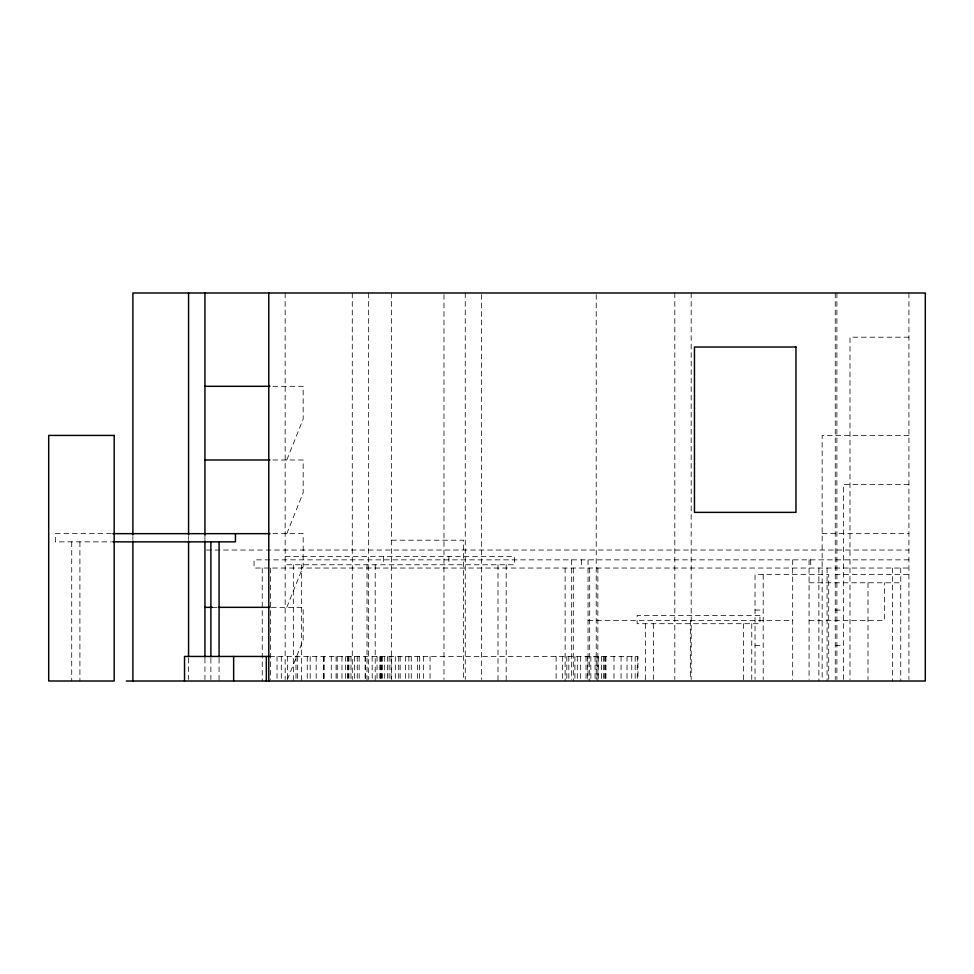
<?xml version="1.0" encoding="UTF-8"?>
<svg xmlns="http://www.w3.org/2000/svg" width="974" height="974" viewBox="0 0 974 974"><rect width="100%" height="100%" fill="white"/><g stroke="black" fill="none" stroke-linecap="round" stroke-linejoin="round"><path stroke-width="0.73" stroke-dasharray="4.87 3.65" d="M286.806 459.984L303.17 419.051L303.17 386.313L271.442 386.313M286.806 533.655L303.17 492.734L303.17 459.984L271.442 459.984M286.806 607.338L303.17 566.405L303.17 533.655L271.442 533.655M287.367 679.596L303.17 640.076L303.17 607.338L271.442 607.338M908.925 337.199L849.985 337.199L849.985 679.487M908.925 435.427L822.153 435.427L822.153 679.487M908.925 484.541L843.435 484.541L843.435 679.523M111.34 533.655L55.348 533.655L55.348 541.848L111.34 541.848M822.153 533.655L908.925 533.655M391.585 540.205L463.612 540.205L463.612 679.487M206.464 550.03L908.925 550.03M285.163 556.58L514.369 556.58L514.369 564.762L285.163 564.762M908.925 559.855L254.056 559.855L254.056 568.037L908.925 568.037M835.254 574.587L908.925 574.587M809.065 582.781L900.743 582.781M212.502 607.338L217.068 607.338M755.033 610.065L763.214 610.065M835.254 610.065L843.435 610.065M588.04 620.426L792.69 620.426M809.065 620.426L884.368 620.426L884.368 582.781M755.033 645.531L763.214 645.531M835.254 645.531L843.435 645.531M269.628 656.452L637.97 656.452L637.97 679.56M908.925 292.991L908.925 679.499M900.743 568.037L900.743 681.009M892.561 568.037L892.561 681.009M868.004 582.781L868.004 679.499M836.897 292.991L836.897 679.487M835.254 292.991L835.254 679.523M828.704 679.487L828.704 574.587L755.033 574.587L755.033 679.523M827.072 568.037L827.072 681.009M818.878 568.037L818.878 681.009M810.697 559.855L810.697 568.037M809.065 559.855L809.065 679.499M792.69 559.855L792.69 679.487M763.214 574.587L763.214 679.523M751.758 623.701L751.758 679.499M743.576 623.701L743.576 681.009M691.187 292.991L691.187 679.487M690.371 620.426L690.371 679.487M674.812 292.991L674.812 679.487M653.53 623.701L653.53 679.499M645.348 623.701L645.348 681.009M637.276 656.452L637.276 679.56M635.182 656.452L635.182 679.56M631.749 656.452L631.749 679.56M627.013 656.452L627.013 679.56M621.059 656.452L621.059 679.56M613.997 656.452L613.997 679.56M605.95 656.452L605.95 679.56M605.231 656.452L605.231 679.56M604.817 656.452L604.817 679.56M603.563 656.452L603.563 679.56M601.494 656.452L601.494 679.56M598.657 656.452L598.657 679.56M597.866 568.037L597.866 681.009M597.05 656.452L597.05 679.56M596.222 294.513L596.222 679.487M595.077 656.452L595.077 679.56M590.841 656.452L590.841 679.56M589.684 568.037L589.684 681.009M588.04 559.855L588.04 679.487M587.444 656.452L587.444 679.56M586.019 656.452L586.019 679.56M581.49 559.855L581.49 568.037M580.674 656.452L580.674 679.56M577.302 656.452L577.302 679.56M574.916 656.452L574.916 679.56M573.309 568.037L573.309 681.009M571.665 559.855L571.665 679.487M568.828 656.452L568.828 679.56M566.807 656.452L566.807 679.56M565.127 568.037L565.127 681.009M562.534 656.452L562.534 679.56M556.117 656.452L556.117 679.56M506.188 564.762L506.188 681.009M497.994 564.762L497.994 681.009M481.631 294.513L481.631 679.487M465.255 292.991L465.255 679.487M448.88 556.58L448.88 564.762M443.974 294.513L443.974 679.487M430.058 656.452L430.058 679.56M423.641 656.452L423.641 679.56M419.368 656.452L419.368 679.56M417.347 656.452L417.347 679.56M411.259 656.452L411.259 679.56M408.873 656.452L408.873 679.56M405.501 656.452L405.501 679.56M400.156 656.452L400.156 679.56M398.731 656.452L398.731 679.56M395.322 656.452L395.322 679.56M391.585 292.991L391.585 679.487M391.085 656.452L391.085 679.56M389.125 656.452L389.125 679.56M387.518 656.452L387.518 679.56M384.681 656.452L384.681 679.56M383.391 556.58L383.391 564.762M382.612 656.452L382.612 679.56M381.358 656.452L381.358 679.56M380.944 656.452L380.944 679.56M380.225 656.452L380.225 679.56M379.957 656.452L379.957 679.56M377.035 656.452L377.035 679.56M375.209 564.762L375.209 681.009M372.165 656.452L372.214 679.56M368.659 292.991L368.659 679.487M367.028 564.762L367.028 681.009M365.591 656.452L365.591 679.56M365.116 656.452L365.116 679.56M359.163 656.452L359.163 679.56M357.251 656.452L357.251 679.56M354.426 656.452L354.426 679.56M352.284 292.991L352.284 679.487M350.981 656.452L350.981 679.56M348.899 656.452L348.899 679.56M348.193 656.452L348.193 679.56M347.377 656.452L347.499 679.56M345.405 656.452L345.405 679.56M341.959 656.452L341.959 679.56M337.223 656.452L337.223 679.56M336.103 656.452L336.103 679.56M331.282 656.452L331.282 679.56M324.22 656.452L324.22 679.56M323.636 656.452L323.636 679.56M323.344 656.452L323.344 679.56M316.173 656.452L316.173 679.56M310.195 656.452L310.195 679.56M307.26 656.452L307.26 679.56M301.538 564.762L301.538 681.009M297.667 656.452L297.667 679.56M295.999 656.452L295.999 679.56M293.344 564.762L293.344 681.009M287.525 656.452L287.525 679.56M285.163 292.991L285.163 679.487M281.291 656.452L281.291 679.56M277.018 656.452L277.018 679.56M270.431 568.037L270.431 679.499M262.25 568.037L262.25 681.009M219.065 658.314L219.065 681.009M210.883 658.314L210.883 679.487M204.942 535.164L204.942 539.669M204.942 658.181L204.942 679.499M188.566 536.455L188.566 539.499M188.566 658.181L188.566 679.487M132.89 536.455L132.89 539.499M79.905 541.848L79.905 681.009M71.723 541.848L71.723 681.009M759.951 615.519L637.154 615.519L637.154 623.701L759.951 623.701L759.951 615.519"/><path stroke-width="1.46" d="M204.942 386.313L269.932 386.313M204.942 459.984L269.932 459.984M112.862 533.655L269.932 533.655M112.862 541.848L235.44 541.848L235.44 533.655M204.942 607.338L212.527 607.338M218.541 607.338L269.932 607.338M269.628 656.452L184.524 656.452L184.524 681.009M126.352 681.009L925.3 681.009L925.3 292.991L132.89 292.991L132.89 534.933M268.787 292.991L268.787 681.009M266.34 656.452L266.34 681.009M233.638 656.452L233.638 681.009M219.065 541.848L219.065 656.805M210.883 541.848L210.883 656.805M204.942 292.991L204.942 534.933M204.942 540.911L204.942 656.951M188.566 292.991L188.566 534.933M188.566 541.02L188.566 656.659M132.89 541.02L132.89 681.009M795.965 347.024L694.462 347.024L694.462 512.373L795.965 512.373L795.965 347.024M114.189 435.427L48.7 435.427L48.7 681.009L114.189 681.009L114.189 435.427"/></g></svg>
